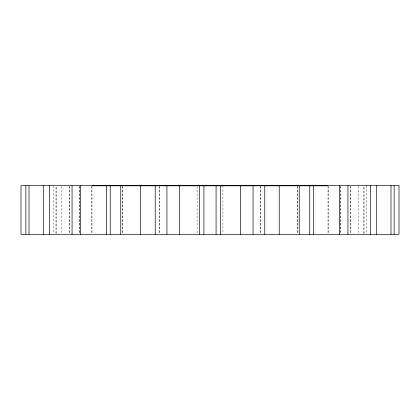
<?xml version="1.0" encoding="UTF-8"?>
<svg xmlns="http://www.w3.org/2000/svg" width="420" height="420" viewBox="0 0 420 420"><rect width="100%" height="100%" fill="white"/><g stroke="black" fill="none" stroke-linecap="round" stroke-linejoin="round"><path stroke-width="0.32" stroke-dasharray="2.1 1.58" d="M366.602 185.698L366.602 233.651M358.549 186.349L358.596 233.651M350.863 186.349L350.863 233.651M350.774 186.349L350.774 233.651M340.468 186.349L340.468 233.651M340.373 186.349L340.373 233.651M328.151 186.349L328.151 233.651M328.02 186.349L328.02 233.651M297.386 186.349L297.386 233.651M297.229 186.349L297.229 233.651M260.668 186.349L260.668 233.651M260.489 186.349L260.489 233.651M222.899 185.797L222.899 233.646M197.101 186.454L197.101 233.646M159.511 186.349L159.511 233.651M159.332 186.349L159.332 233.651M122.771 186.349L122.771 233.651M122.614 186.349L122.614 233.651M91.98 186.349L91.98 233.651M91.849 186.349L91.849 233.651M79.627 186.349L79.627 233.651M79.532 186.349L79.532 233.651M69.227 186.349L69.227 233.651M69.137 186.349L69.137 233.651M61.451 186.349L61.404 233.651M53.398 185.698L53.398 233.651M363.977 233.651L363.977 186.349L363.93 233.651M56.07 233.651L56.07 186.349L56.023 233.651"/><path stroke-width="0.63" d="M92.211 185.797L327.789 185.797M394.133 185.698L394.133 234.302M390.989 185.698L390.989 234.302M376.714 185.698L376.714 234.302M370.639 185.698L370.639 234.302M347.939 185.698L347.939 234.302M339.35 185.698L339.35 234.302M313.315 185.698L313.315 234.302M309.76 185.698L309.76 234.302M299.24 185.698L299.24 234.302M279.216 185.698L279.216 234.302M264.784 185.698L264.784 234.302M253.05 185.698L253.05 234.302M240.398 185.698L240.398 234.302M220.311 185.698L220.311 234.302M216.074 185.698L216.074 234.302M203.926 185.698L203.926 234.302M199.511 185.698L199.511 234.302M179.424 185.698L179.424 234.302M166.95 185.698L166.95 234.302M155.216 185.698L155.216 234.302M140.627 185.698L140.627 234.302M120.761 185.698L120.761 234.302M110.239 185.698L110.239 234.302M106.554 185.698L106.554 234.302M80.651 185.698L80.651 234.302M72.061 185.698L72.061 234.302M49.361 185.698L49.361 234.302M43.286 185.698L43.286 234.302M29.012 185.698L29.012 234.302M25.867 185.698L25.867 234.302M399 185.698L21 185.698L21 234.302L399 234.302L399 185.698"/></g></svg>
